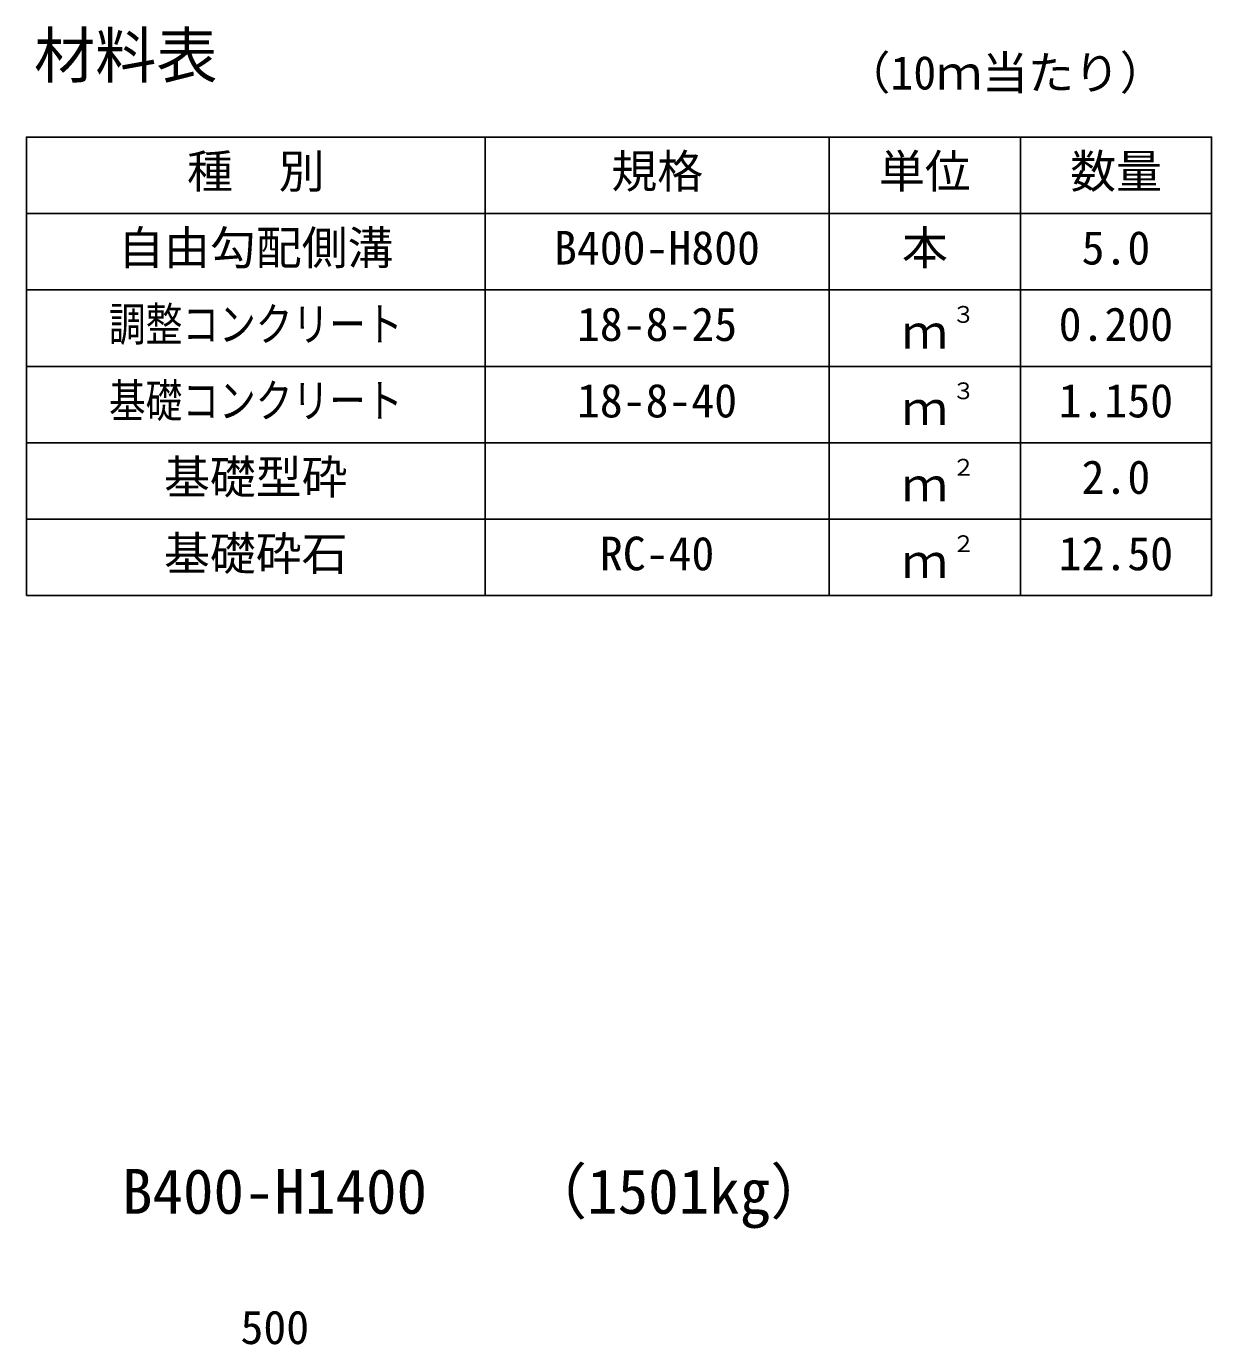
# Model space of a CAD drawing. Units: millimetres, scale not verified. Extents: x -16800 to 16800, y -5940 to 5940.
# Drawn here: x 11325 to 12875, y 75 to 1800 of the extents above; entities that cross this region are included whole.
import ezdxf
from ezdxf.enums import TextEntityAlignment as Align

# ---------------------------------------------------------------- set-up
doc = ezdxf.new("R2010")
doc.units = ezdxf.units.MM
doc.header["$LTSCALE"] = 20
for name, color, linetype, lineweight in [('0-0_DIM', 7, 'Continuous', 25), ('0-3_HYO', 3, 'Continuous', 25), ('0-4_HYO2', 4, 'Continuous', 25), ('0-6_TXT', 7, 'Continuous', 25)]:
    doc.layers.add(name, color=color, linetype=linetype, lineweight=lineweight)
doc.styles.add('ＭＳ ゴシック', font='')
doc.styles.get('ＭＳ ゴシック').set_extended_font_data('MS Gothic')

msp = doc.modelspace()

# ---------------------------------------------------------------- linework, layer by layer
at = {"layer": '0-3_HYO'}
for p, q in [((11925, 1655), (11925, 1055)), ((12375, 1655), (12375, 1055)), ((12625, 1655), (12625, 1055)), ((11325, 1555), (12875, 1555))]:
    msp.add_line(p, q, dxfattribs=at)
msp.add_lwpolyline([(11325, 1055), (12875, 1055), (12875, 1655), (11325, 1655)], close=True, dxfattribs=at)
at = {"layer": '0-4_HYO2'}
for p, q in [((11325, 1455), (12875, 1455)), ((11325, 1355), (12875, 1355)), ((11325, 1255), (12875, 1255)), ((11325, 1155), (12875, 1155))]:
    msp.add_line(p, q, dxfattribs=at)

# ---------------------------------------------------------------- texts
at = {"layer": '0-0_DIM', "style": 'ＭＳ ゴシック'}
msp.add_text('500', height=43.99, dxfattribs=at).set_placement((11605, 62.67), align=Align.BOTTOM_LEFT)
at = {"layer": '0-6_TXT', "style": 'ＭＳ ゴシック'}
for s, height, p in [('材料表', 58.65, (11335, 1715)), ('（10ｍ当たり）', 43.99, (12395, 1704)), ('規格', 43.99, (12090, 1575)), ('単位', 43.99, (12440, 1575)), ('数量', 43.99, (12690, 1575)), ('種\u3000別', 43.99, (11535, 1575)), ('自由勾配側溝', 43.99, (11445, 1475)), ('本', 43.99, (12470, 1475)), ('B400-H800', 43.99, (12015, 1475)), ('5.0', 43.99, (12705, 1475)), ('18-8-25', 43.99, (12045, 1375)), ('３', 21.99, (12535.54, 1405.37)), ('0.200', 43.99, (12675, 1375)), ('ｍ', 43.99, (12470, 1365)), ('18-8-40', 43.99, (12045, 1275)), ('３', 21.99, (12535.54, 1305.37)), ('1.150', 43.99, (12675, 1275)), ('ｍ', 43.99, (12470, 1265)), ('基礎型砕', 43.99, (11505, 1175)), ('２', 21.99, (12535.54, 1205.37)), ('2.0', 43.99, (12705, 1175)), ('ｍ', 43.99, (12470, 1165)), ('基礎砕石', 43.99, (11505, 1075)), ('RC-40', 43.99, (12075, 1075)), ('２', 21.99, (12535.54, 1105.37)), ('12.50', 43.99, (12675, 1075)), ('ｍ', 43.99, (12470, 1065)), ('（1501kg）', 58.65, (11978.37, 228.76)), ('B400-H1400', 58.65, (11450, 228.76))]:
    msp.add_text(s, height=height, dxfattribs=at).set_placement(p, align=Align.BOTTOM_LEFT)
at = {"layer": '0-6_TXT', "style": 'ＭＳ ゴシック', "width": 0.8}
for s, p in [('調整コンクリート', (11433, 1375)), ('基礎コンクリート', (11433, 1275))]:
    msp.add_text(s, height=43.99, dxfattribs=at).set_placement(p, align=Align.BOTTOM_LEFT)

doc.saveas('drawing.dxf')
